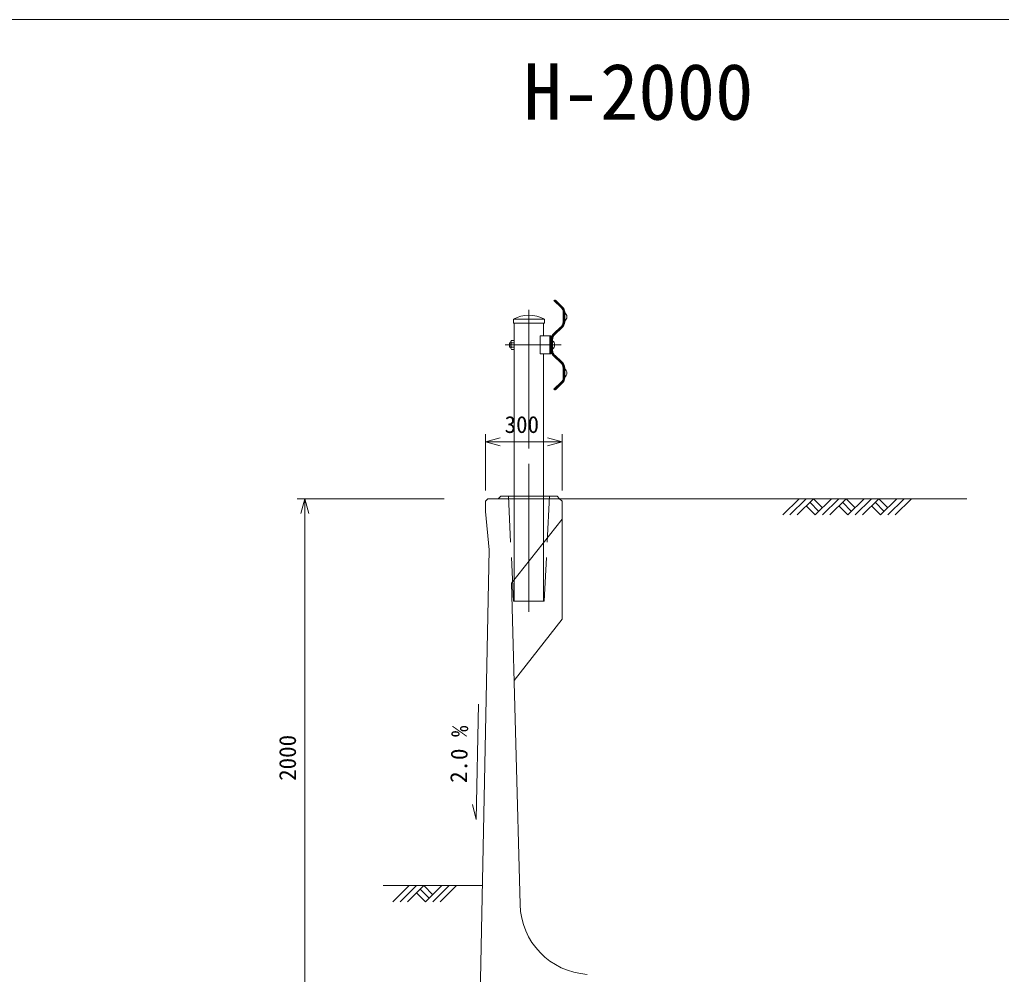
# Model space of a CAD drawing. Units: millimetres, scale not verified. Extents: x -414 to 386, y -556 to 556.
# Drawn here: x 65.2 to 192.9, y 431.5 to 555.7 of the extents above; entities that cross this region are included whole.
import ezdxf
from ezdxf.enums import TextEntityAlignment as Align

# ---------------------------------------------------------------- set-up
doc = ezdxf.new("R2010")
doc.units = ezdxf.units.MM
doc.header["$LTSCALE"] = 2
doc.linetypes.add('CHAIN2', pattern=[12, 9, -1, 1, -1])
doc.linetypes.add('DASHED3', pattern=[4, 3, -1])
doc.layers.add('0-0_0', color=2, linetype='Continuous', lineweight=18)
doc.styles.add('ＭＳ ゴシック', font='')
doc.styles.get('ＭＳ ゴシック').set_extended_font_data('MS Gothic')

msp = doc.modelspace()

# ---------------------------------------------------------------- linework, layer by layer
at = {"layer": '0-0_0', "color": 7}
for p, q in [((134.709, 519.125), (134.784, 519.202)), ((135.682, 518.175), (134.709, 519.125)), ((135.757, 518.251), (134.784, 519.202)), ((134.816, 519.125), (134.891, 519.202)), ((135.789, 518.175), (134.816, 519.125)), ((135.878, 518.237), (134.891, 519.202)), ((135.902, 516.388), (135.902, 517.655)), ((136.008, 516.388), (136.008, 517.655)), ((136.008, 516.388), (136.008, 517.655)), ((136.115, 516.388), (136.115, 517.655)), ((133.459, 516.7), (129.439, 516.7)), ((129.439, 516.7), (129.439, 516.2)), ((133.459, 516.2), (129.439, 516.2)), ((129.544, 516.2), (129.544, 480.034)), ((133.354, 516.2), (133.354, 514.534)), ((133.459, 516.7), (133.459, 516.2)), ((135.522, 515.624), (134.724, 514.876)), ((135.595, 515.546), (134.797, 514.798)), ((135.629, 515.624), (134.831, 514.876)), ((135.702, 515.546), (134.904, 514.798)), ((128.944, 513.655), (129.544, 513.655)), ((128.944, 513.655), (128.944, 513.079)), ((129.11, 513.799), (129.193, 513.944)), ((129.11, 513.799), (129.11, 512.935)), ((129.194, 513.944), (129.544, 513.944)), ((134.162, 514.534), (134.162, 512.2)), ((134.312, 512.2), (134.312, 514.534)), ((134.419, 513.367), (134.419, 514.034)), ((134.525, 513.367), (134.525, 514.034)), ((128.944, 513.079), (129.544, 513.079)), ((129.11, 512.935), (129.193, 512.79)), ((129.194, 512.79), (129.544, 512.79)), ((134.419, 513.367), (134.419, 512.7)), ((134.525, 513.367), (134.525, 512.7)), ((134.312, 512.2), (132.895, 512.2)), ((133.354, 512.2), (133.354, 480.034)), ((135.522, 511.11), (134.724, 511.858)), ((135.595, 511.188), (134.797, 511.936)), ((135.629, 511.11), (134.831, 511.858)), ((135.702, 511.188), (134.904, 511.936)), ((135.902, 510.346), (135.902, 509.079)), ((136.008, 510.346), (136.008, 509.079)), ((136.008, 510.346), (136.008, 509.079)), ((136.115, 510.346), (136.115, 509.079)), ((135.682, 508.559), (134.709, 507.609)), ((135.757, 508.483), (134.784, 507.532)), ((135.789, 508.559), (134.816, 507.609)), ((135.864, 508.483), (134.891, 507.532)), ((134.709, 507.609), (134.784, 507.533)), ((134.816, 507.609), (134.89, 507.533))]:
    msp.add_line(p, q, dxfattribs=at)
at = {"layer": '0-0_0', "color": 7, "linetype": 'CHAIN2'}
for p, q in [((131.449, 517.909), (131.449, 478.648)), ((135.654, 513.367), (128.345, 513.367))]:
    msp.add_line(p, q, dxfattribs=at)
at = {"layer": '0-0_0', "color": 4}
for p, q in [((125.782, 501.754), (125.782, 494.436)), ((125.782, 500.754), (127.714, 501.272)), ((125.782, 500.754), (135.782, 500.754)), ((125.782, 500.754), (127.714, 500.237)), ((135.782, 500.754), (133.85, 501.272)), ((135.782, 500.754), (133.85, 500.237)), ((135.782, 501.754), (135.782, 494.436)), ((101.299, 493.367), (120.421, 493.367)), ((102.299, 493.367), (102.817, 491.435)), ((124.6, 451.629), (124.9, 466.626)), ((124.6, 451.629), (124.121, 453.571))]:
    msp.add_line(p, q, dxfattribs=at)
at = {"layer": '0-0_0', "linetype": 'CHAIN2'}
msp.add_line((131.449, 480.034), (131.449, 497.034), dxfattribs=at)
at = {"layer": '0-0_0'}
for p, q in [((126.115, 493.367), (125.782, 493.034)), ((135.449, 493.367), (126.115, 493.367)), ((127.782, 493.7), (127.449, 493.367)), ((135.115, 493.7), (127.782, 493.7)), ((135.115, 493.7), (135.449, 493.367)), ((135.449, 493.367), (135.782, 493.034)), ((135.449, 493.367), (188.441, 493.367)), ((164.473, 491.246), (166.594, 493.367)), ((165.415, 491.246), (167.537, 493.367)), ((166.358, 491.246), (168.48, 493.367)), ((168.48, 493.367), (169.658, 492.189)), ((169.658, 491.246), (171.779, 493.367)), ((170.601, 491.246), (172.722, 493.367)), ((172.722, 493.367), (173.901, 492.189)), ((172.958, 491.246), (175.079, 493.367)), ((173.901, 491.246), (176.022, 493.367)), ((174.844, 491.246), (176.965, 493.367)), ((176.965, 493.367), (178.143, 492.189)), ((177.201, 491.246), (179.322, 493.367)), ((178.143, 491.246), (180.265, 493.367)), ((179.086, 491.246), (181.208, 493.367)), ((125.782, 491.7), (125.782, 493.034)), ((135.782, 477.7), (135.782, 493.034)), ((168.008, 492.896), (169.187, 491.717)), ((171.779, 492.424), (172.958, 491.246)), ((172.251, 492.896), (173.429, 491.717)), ((176.022, 492.424), (177.201, 491.246)), ((176.493, 492.896), (177.672, 491.717)), ((126.282, 486.7), (125.782, 491.7)), ((135.782, 490.7), (129.195, 482.367)), ((126.282, 486.7), (125.082, 426.7)), ((129.195, 482.367), (130.297, 440.561)), ((135.782, 477.7), (129.529, 469.7)), ((112.49, 443.034), (125.409, 443.034)), ((113.761, 440.912), (115.882, 443.034)), ((114.703, 440.912), (116.825, 443.034)), ((115.646, 440.912), (117.767, 443.034)), ((117.296, 442.562), (118.475, 441.384)), ((117.767, 443.034), (118.946, 441.855)), ((118.946, 440.912), (121.067, 443.034)), ((119.889, 440.912), (122.01, 443.034))]:
    msp.add_line(p, q, dxfattribs=at)
at = {"layer": '0-0_0', "linetype": 'DASHED3'}
for p, q in [((128.782, 493.7), (129.449, 480.034)), ((134.115, 493.7), (133.449, 480.034)), ((133.449, 480.034), (129.449, 480.034))]:
    msp.add_line(p, q, dxfattribs=at)
at = {"layer": '0-0_0', "color": 7}
msp.add_lwpolyline([(-414.48, 5.676), (385.52, 5.676), (385.52, 555.676), (-414.48, 555.676)], close=True, dxfattribs=at)
msp.add_lwpolyline([(134.312, 514.534), (132.895, 514.534), (132.895, 512.2)], dxfattribs=at)
at = {"layer": '0-0_0', "color": 4}
msp.add_lwpolyline([(102.299, 426.7), (102.299, 493.367), (101.782, 491.435)], dxfattribs=at)
at = {"layer": '0-0_0'}
for points in [[(167.537, 492.424), (168.715, 491.246), (170.837, 493.367)], [(116.825, 442.091), (118.003, 440.912), (120.124, 443.034)]]:
    msp.add_lwpolyline(points, dxfattribs=at)
at = {"layer": '0-0_0', "color": 7}
for centre, radius, start, end in [((135.175, 517.655), 0.727, 359.99997, 45.67816), ((135.175, 517.655), 0.833, 359.99997, 45.67827), ((135.282, 517.655), 0.727, 359.99997, 45.67816), ((135.282, 517.655), 0.833, 359.99997, 45.67827), ((135.681, 517.022), 0.701, 308.26753, 51.73245), ((131.449, 513.179), 4.054, 60.27902, 119.72096), ((134.942, 516.388), 0.96, 307.53062, 0.00003), ((134.942, 516.388), 1.067, 307.53072, 0.00003), ((135.049, 516.388), 0.96, 307.53062, 0.00003), ((135.049, 516.388), 1.067, 307.53072, 0.00003), ((135.379, 514.034), 1.067, 127.53064, 180), ((135.485, 514.034), 1.067, 127.53064, 180), ((135.379, 514.034), 0.96, 127.53053, 180), ((135.485, 514.034), 0.96, 127.53053, 180), ((129.277, 513.799), 0.167, 179.99997, 240.00012), ((129.65, 513.367), 0.539, 147.72243, 212.27754), ((134.091, 513.367), 0.701, 308.26753, 51.73247), ((129.277, 512.935), 0.167, 119.99986, 180.00002), ((135.379, 512.7), 1.067, 179.99998, 232.46935), ((135.485, 512.7), 1.067, 179.99998, 232.46935), ((135.379, 512.7), 0.96, 179.99998, 232.46945), ((135.485, 512.7), 0.96, 179.99998, 232.46945), ((134.942, 510.346), 0.96, 359.99997, 52.46938), ((134.942, 510.346), 1.067, 359.99997, 52.46928), ((135.049, 510.346), 0.96, 359.99997, 52.46938), ((135.049, 510.346), 1.067, 359.99997, 52.46928), ((135.681, 509.712), 0.701, 308.26753, 51.73247), ((135.175, 509.079), 0.727, 314.32184, 0.00002), ((135.175, 509.079), 0.833, 314.32172, 0.00003), ((135.282, 509.079), 0.727, 314.32184, 0.00002), ((135.282, 509.079), 0.833, 314.32172, 0.00003)]:
    msp.add_arc(centre, radius, start, end, dxfattribs=at)
at = {"layer": '0-0_0'}
msp.add_arc((139.627, 440.807), 9.333, 181.50983, 266.36176, dxfattribs=at)

# ---------------------------------------------------------------- texts
at = {"layer": '0-0_0', "color": 7, "style": 'ＭＳ ゴシック'}
for s, height, p in [('H-2000', 7.331, (130.734, 540.45)), ('300', 2.199, (128.282, 501.254))]:
    msp.add_text(s, height=height, dxfattribs=at).set_placement(p, align=Align.BOTTOM_LEFT)
for s, rotation, p in [('2.0 %', 88.854, (124.046, 456.347)), ('2000', 90, (101.799, 456.659))]:
    msp.add_text(s, height=2.199, rotation=rotation, dxfattribs=at).set_placement(p, align=Align.BOTTOM_LEFT)

doc.saveas('drawing.dxf')
